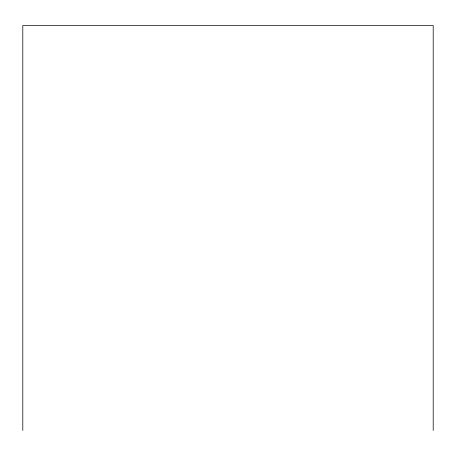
<?xml version="1.0" encoding="UTF-8"?>
<svg xmlns="http://www.w3.org/2000/svg" width="456" height="456" viewBox="0 0 456 456"><rect width="100%" height="100%" fill="white"/><g stroke="black" fill="none" stroke-linecap="round" stroke-linejoin="round"><path stroke-width="0.68" d="M433.2 430.458L433.2 25.542L22.8 25.542L22.8 430.458"/></g></svg>
